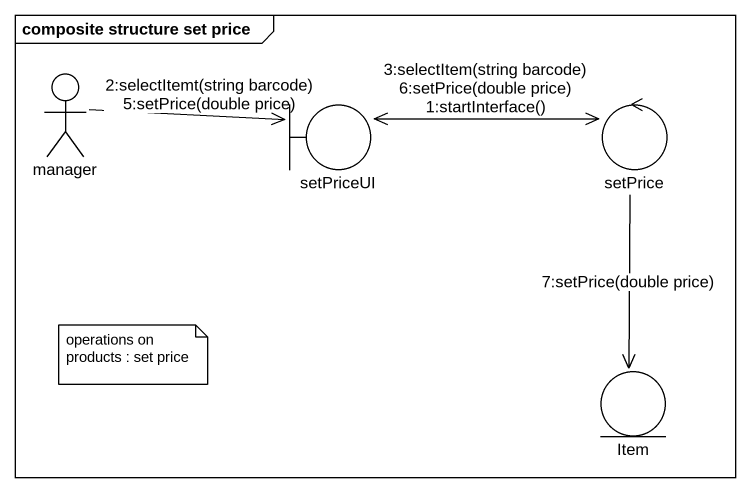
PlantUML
@startuml
mainframe composite structure set price
actor manager
boundary setPriceUI
control setPrice
entity Item
manager -right-> setPriceUI : 2:selectItemt(string barcode) 5:setPrice(double price)
setPriceUI <-right-> setPrice : 3:selectItem(string barcode) 6:setPrice(double price) 1:startInterface()
setPrice --> Item : 7:setPrice(double price)
note as N1
  operations on products : set price
end note
@enduml
